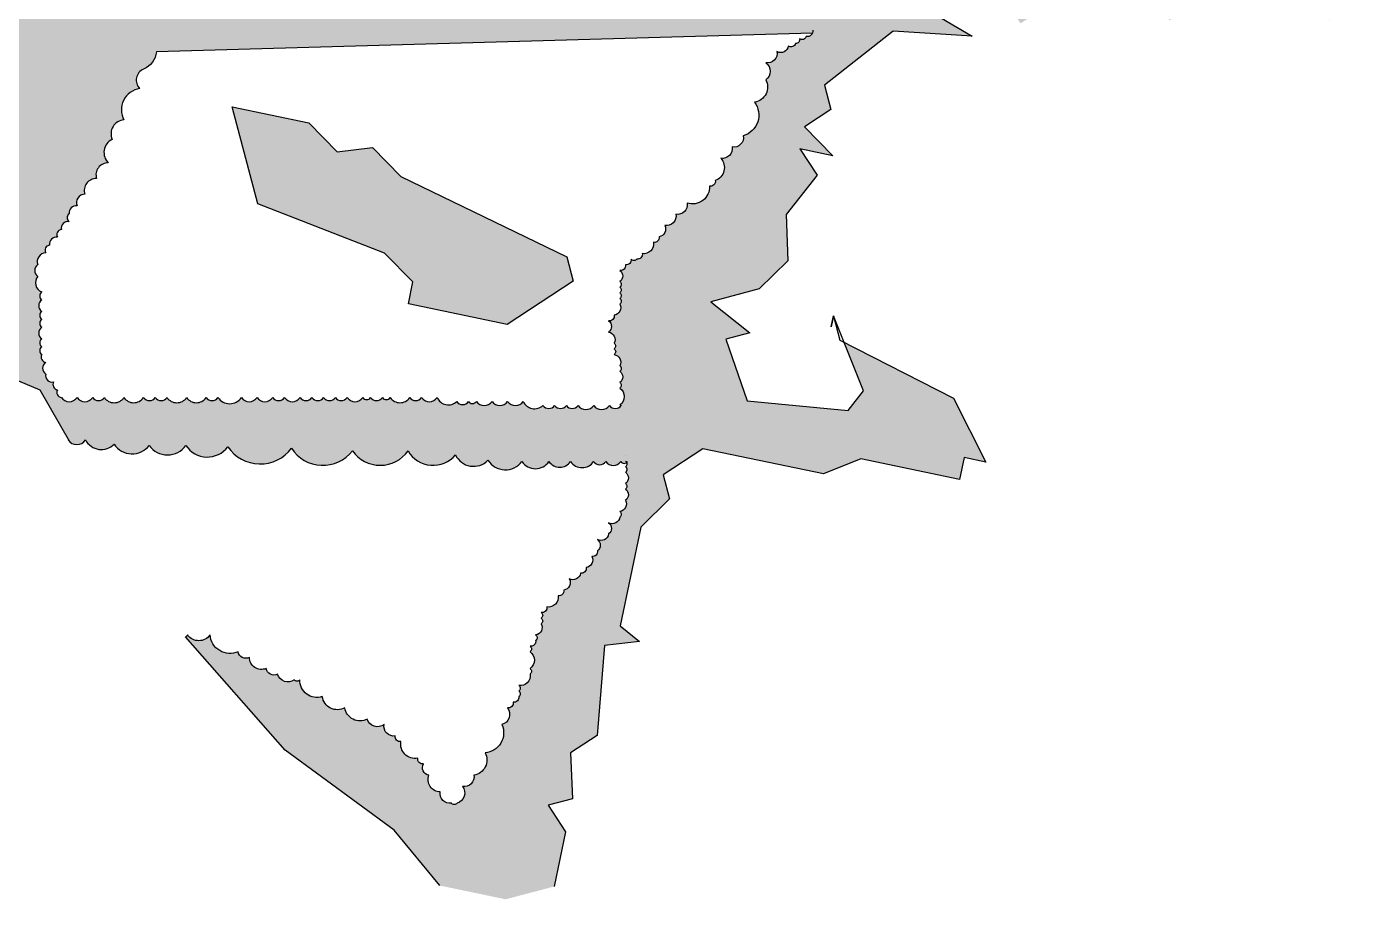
# Model space of a CAD drawing. Extents: x 5025702 to 7068445, y -422737 to 2032183.
# Drawn here: x 5068442.5 to 5068747.6, y -360066 to -359866.4 of the extents above; entities that cross this region are included whole.
import ezdxf

# ---------------------------------------------------------------- set-up
doc = ezdxf.new("R2010")
doc.units = 0
doc.header["$LTSCALE"] = 1000
doc.header["$MEASUREMENT"] = 0
doc.layers.get('0').update_dxf_attribs({"linetype": 'CONTINUOUS'})

msp = doc.modelspace()

# ---------------------------------------------------------------- hatches: boundary and pattern name
at = {"linetype": 'Continuous'}
h = msp.add_hatch(color=256, dxfattribs=at)
h.paths.add_polyline_path([(5068657.91, -359834.41), (5068656.97, -359826.37), (5068662.51, -359824.91), (5068661.05, -359819.38), (5068666.58, -359817.92), (5068674.74, -359803.93), (5068673.28, -359798.4), (5068678.82, -359796.94), (5068676.83, -359793.91), (5068683.42, -359787.44), (5068683.01, -359776.89), (5068678, -359775.84), (5068676.54, -359770.31), (5068668.5, -359771.24), (5068662.55, -359762.15), (5068633.94, -359761.4), (5068624.44, -359756.8), (5068615.87, -359760.24), (5068611.91, -359754.18), (5068548.22, -359746.1), (5068546.65, -359753.61), (5068545.6, -359758.63), (5068524.62, -359746.39), (5068523.05, -359753.91), (5068527.01, -359759.97), (5068517.17, -359794.53), (5068477.56, -359846.4), (5068472.02, -359847.86), (5068470.45, -359855.37), (5068460.23, -359862.06), (5068445.28, -359863.19), (5068408.21, -359852.83), (5068404.66, -359857.31), (5068407.58, -359868.38), (5068402.04, -359869.84), (5068409.03, -359873.92), (5068440.6, -359873.03), (5068433.87, -359905.26), (5068415.16, -359919.66), (5068415.57, -359930.21), (5068421.52, -359939.3), (5068445.53, -359949.55), (5068452.3, -359961.36, 0.443914), (5068455.92, -359960.91, 0.520567), (5068462.43, -359961.84, 0.520567), (5068470.48, -359962.15, 0.520567), (5068478.84, -359962.15, 0.520567), (5068488.45, -359962.46, 0.520567), (5068503, -359962.77, 0.520567), (5068516.94, -359963.39, 0.520567), (5068529.64, -359963.39, 0.520567), (5068540.48, -359964.32, 0.520567), (5068547.92, -359965.56, 0.520567), (5068555.66, -359965.86, 0.520567), (5068561.86, -359965.86, 0.520567), (5068566.81, -359965.86, 0.520567), (5068572.08, -359965.86, 0.520567), (5068574.87, -359965.86, 0.520567), (5068578.27, -359965.86, 0.42715), (5068579.62, -359966.07, -0.353159), (5068579.35, -359967.02, -0.520567), (5068579.35, -359968.3, -0.520567), (5068579.35, -359970.86, -0.520567), (5068579.35, -359972.15, -0.520567), (5068579.35, -359974.71, -0.520567), (5068578.07, -359977.28, -0.520567), (5068578.07, -359978.56, -0.520567), (5068575.5, -359979.84, -0.520567), (5068575.5, -359982.41, -0.520567), (5068572.93, -359983.69, -0.520567), (5068572.93, -359986.26, -0.520567), (5068571.65, -359987.54, -0.520567), (5068570.37, -359990.1, -0.520567), (5068569.08, -359991.39, -0.520567), (5068566.52, -359992.67, -0.520567), (5068565.23, -359995.23, -0.520567), (5068563.95, -359996.52, -0.520567), (5068561.38, -359999.08, -0.520567), (5068560.1, -360000.36, -0.520567), (5068560.1, -360001.65, -0.520567), (5068560.1, -360002.93, -0.520567), (5068558.82, -360005.49, -0.520567), (5068558.82, -360006.78, -0.520567), (5068557.53, -360008.06, -0.520567), (5068557.53, -360009.34, -0.520567), (5068557.53, -360013.19, -0.520567), (5068557.53, -360014.47, -0.520567), (5068554.96, -360017.04, -0.520567), (5068554.96, -360018.32, -0.520567), (5068554.96, -360019.6, -0.520567), (5068553.68, -360020.88, -0.520567), (5068552.4, -360022.17, -0.520567), (5068551.11, -360026.01, -0.520567), (5068547.26, -360032.43, -0.520567), (5068544.7, -360037.56, -0.520567), (5068542.13, -360040.12, -0.520567), (5068540.85, -360043.97, -0.520567), (5068539.56, -360043.97, -0.520567), (5068537, -360041.4, -0.520567), (5068534.43, -360037.56, -0.520567), (5068533.15, -360034.99, -0.520567), (5068531.86, -360033.71, -0.520567), (5068528.01, -360029.86, -0.520567), (5068526.73, -360028.58, -0.520567), (5068524.16, -360026.01, -0.520567), (5068520.31, -360024.73, -0.520567), (5068515.18, -360022.17, -0.520567), (5068510.04, -360019.6, -0.520567), (5068504.91, -360015.75, -0.520567), (5068503.63, -360015.75, -0.520567), (5068499.78, -360014.47, -0.520567), (5068497.21, -360013.19, -0.520567), (5068493.36, -360010.62, -0.520567), (5068490.79, -360009.34, -0.520567), (5068484.37, -360005.49, -0.520567), (5068479.24, -360005.49, -0.107295), (5068478.75, -360005.94), (5068501.55, -360031.87), (5068526.49, -360050.17), (5068536.93, -360062.81), (5068551.96, -360065.95), (5068563.03, -360063.03), (5068565.65, -360050.51), (5068561.69, -360044.45), (5068567.23, -360042.99), (5068566.81, -360032.44), (5068572.87, -360028.48), (5068574.56, -360007.91), (5068582.6, -360006.97), (5068578.11, -360003.42), (5068582.83, -359980.87), (5068589.41, -359974.4), (5068587.95, -359968.86), (5068597.04, -359962.92), (5068624.61, -359968.68), (5068633.17, -359965.24), (5068655.72, -359969.95), (5068656.77, -359964.94), (5068661.78, -359965.99), (5068654.38, -359951.36), (5068629.35, -359938.58), (5068633.81, -359949.68), (5068630.25, -359954.17), (5068607.18, -359951.96), (5068602.28, -359937.86), (5068607.82, -359936.4), (5068598.84, -359929.29), (5068609.91, -359926.38), (5068616.49, -359919.91), (5068616.08, -359909.36), (5068623.19, -359900.38), (5068619.23, -359894.32), (5068626.74, -359895.9), (5068620.27, -359889.31), (5068626.33, -359885.35), (5068624.88, -359879.81), (5068640.55, -359867.4), (5068658.61, -359868.56), (5068651.62, -359864.48), (5068665.72, -359859.58), (5068669.68, -359865.64), (5068675.74, -359861.68), (5068685.77, -359863.77), (5068694.86, -359857.83), (5068703.83, -359864.93), (5068710.41, -359858.46), (5068719.91, -359863.07), (5068715.43, -359859.51), (5068718.46, -359857.53), (5068740.48, -359864.75), (5068747.59, -359855.78), (5068735.18, -359840.1), (5068710.64, -359832.36), (5068686.52, -359835.16), (5068703.01, -359843.84), (5068696.95, -359847.8), (5068664.79, -359851.54), (5068648.29, -359842.86)])
h.paths.add_polyline_path([(5068507.73, -359848.1, -0.520567), (5068510.75, -359846.09, -0.520567), (5068513.26, -359843.59, -0.520567), (5068515.76, -359841.58, -0.520567), (5068517.27, -359840.07, -0.520567), (5068518.27, -359837.57, -0.520567), (5068518.78, -359834.06, -0.520567), (5068520.28, -359829.54, -0.520567), (5068521.29, -359826.53, -0.520567), (5068522.79, -359825.03, -0.520567), (5068523.8, -359823.02, -0.520567), (5068524.8, -359822.02, -0.520567), (5068524.8, -359820.01, -0.520567), (5068525.8, -359818.51, -0.520567), (5068525.8, -359816, -0.520567), (5068527.31, -359812.99, -0.520567), (5068527.81, -359810.98, -0.520567), (5068528.81, -359808.48, -0.520567), (5068529.82, -359805.47, -0.520567), (5068530.82, -359803.46, -0.520567), (5068531.32, -359801.95, -0.520567), (5068532.33, -359799.45, -0.520567), (5068532.33, -359797.94, -0.520567), (5068532.83, -359796.44, -0.520567), (5068532.83, -359794.43, -0.520567), (5068533.83, -359792.42, -0.520567), (5068533.83, -359789.92, -0.520567), (5068534.34, -359788.41, -0.520567), (5068534.34, -359786.91, -0.520567), (5068534.34, -359785.4, -0.520567), (5068534.34, -359783.9, -0.520567), (5068535.34, -359782.39, -0.520567), (5068535.34, -359780.89, -0.520567), (5068536.85, -359778.88, -0.520567), (5068537.85, -359777.38, -0.520567), (5068538.85, -359776.37, -0.520567), (5068539.86, -359775.37, -0.520567), (5068540.86, -359773.87, -0.520567), (5068542.37, -359772.86, -0.520567), (5068544.88, -359770.86, -0.520567), (5068547.89, -359769.35, -0.520567), (5068550.4, -359767.85, -0.520567), (5068552.41, -359766.84, -0.520567), (5068553.91, -359766.84, -0.520567), (5068555.42, -359765.34, -0.520567), (5068557.42, -359764.84, -0.520567), (5068558.93, -359764.84, -0.520567), (5068560.94, -359764.84, -0.520567), (5068562.95, -359764.84, -0.520567), (5068565.46, -359764.84, -0.520567), (5068567.46, -359764.84, -0.520567), (5068569.97, -359764.84, -0.520567), (5068571.98, -359765.34, -0.520567), (5068574.99, -359766.84, -0.520567), (5068577, -359766.84, -0.520567), (5068579.51, -359767.85, -0.520567), (5068583.02, -359768.85, -0.520567), (5068587.04, -359769.85, -0.520567), (5068592.06, -359770.36, -0.520567), (5068597.08, -359771.86, -0.520567), (5068600.59, -359771.86, -0.520567), (5068603.1, -359773.37, -0.520567), (5068606.61, -359774.37, -0.520567), (5068609.12, -359774.37, -0.520567), (5068612.64, -359774.37, -0.520567), (5068616.15, -359774.37, -0.520567), (5068618.66, -359774.37, -0.520567), (5068621.67, -359774.37, -0.520567), (5068623.68, -359774.37, -0.520567), (5068625.19, -359774.37, -0.520567), (5068627.19, -359774.37, -0.520567), (5068629.7, -359774.37, -0.520567), (5068631.21, -359774.37, -0.520567), (5068633.22, -359774.37, -0.520567), (5068635.73, -359774.37, -0.520567), (5068637.73, -359774.37, -0.520567), (5068640.24, -359774.37, -0.520567), (5068641.75, -359774.37, -0.520567), (5068643.76, -359774.37, -0.520567), (5068645.26, -359774.37, -0.520567), (5068646.77, -359774.37, -0.520567), (5068648.27, -359774.37, -0.520567), (5068649.78, -359774.87, -0.520567), (5068650.78, -359776.88, -0.520567), (5068650.78, -359778.38, -0.520567), (5068651.79, -359780.39, -0.520567), (5068652.29, -359782.9, -0.520567), (5068652.29, -359784.4, -0.520567), (5068652.29, -359785.9, -0.520567), (5068652.29, -359787.41, -0.520567), (5068652.29, -359788.91, -0.520567), (5068652.29, -359790.92, -0.520567), (5068652.29, -359792.93, -0.520567), (5068651.79, -359794.93, -0.520567), (5068650.28, -359797.94, -0.520567), (5068649.78, -359800.45, -0.520567), (5068648.27, -359803.96, -0.520567), (5068647.27, -359805.97, -0.520567), (5068646.27, -359807.97, -0.520567), (5068645.76, -359809.98, -0.520567), (5068645.26, -359811.99, -0.520567), (5068644.26, -359813.49, -0.520567), (5068643.76, -359815, -0.520567), (5068643.25, -359817, -0.520567), (5068641.75, -359820.01, -0.520567), (5068641.75, -359822.02, -0.520567), (5068641.25, -359824.02, -0.520567), (5068640.24, -359826.53, -0.520567), (5068639.74, -359829.04, -0.520567), (5068638.74, -359831.05, -0.520567), (5068638.74, -359832.55, -0.520567), (5068638.24, -359834.06, -0.520567), (5068637.23, -359835.56, -0.520567), (5068636.73, -359837.57, -0.520567), (5068636.73, -359839.07, -0.520567), (5068636.23, -359840.58, -0.520567), (5068635.22, -359842.58, -0.520567), (5068633.72, -359844.59, -0.520567), (5068632.71, -359846.59, -0.450949), (5068632.46, -359848.47, -0.243852), (5068632.71, -359848.6, -0.272568), (5068631.89, -359848.29, -0.443855), (5068630.42, -359848.11, -0.520567), (5068629.06, -359848.38, -0.520567), (5068627.7, -359849.47, -0.520567), (5068626.34, -359850.29, -0.520567), (5068625.25, -359851.38, -0.520567), (5068623.89, -359851.92, -0.520567), (5068622.25, -359852.74, -0.520567), (5068620.08, -359853.01, -0.520567), (5068617.35, -359853.01, -0.520567), (5068615.45, -359853.28, -0.520567), (5068614.09, -359853.82, -0.520567), (5068612.45, -359853.82, -0.520567), (5068610.55, -359853.82, -0.520567), (5068607.82, -359853.82, -0.520567), (5068605.1, -359853.82, -0.520567), (5068602.65, -359853.82, -0.520567), (5068599.38, -359853.82, -0.520567), (5068595.84, -359853.82, -0.520567), (5068592.85, -359853.82, -0.520567), (5068589.58, -359853.82, -0.520567), (5068585.77, -359853.82, -0.520567), (5068582.5, -359853.82, -0.520567), (5068579.24, -359853.82, -0.520567), (5068577.06, -359853.82, -0.520567), (5068574.06, -359853.82, -0.520567), (5068571.34, -359853.82, -0.520567), (5068568.62, -359854.1, -0.520567), (5068567.26, -359854.1, -0.520567), (5068563.72, -359854.64, -0.520567), (5068559.36, -359855.46, -0.520567), (5068555.28, -359855.73, -0.520567), (5068550.92, -359856.27, -0.520567), (5068548.2, -359856.82, -0.520567), (5068542.48, -359857.63, -0.520567), (5068536.22, -359857.63, -0.520567), (5068529.14, -359857.63, -0.520567), (5068521.79, -359857.63, -0.520567), (5068515.25, -359858.18, -0.520567), (5068508.45, -359858.18, -0.520567), (5068502.46, -359858.18, -0.520567), (5068496.19, -359858.45, -0.520567), (5068490.48, -359859.27, -0.520567), (5068484.21, -359859.27, -0.38511), (5068480.09, -359860.21, -0.026554), (5068480.13, -359860.14, -0.520567), (5068483.64, -359859.13, -0.520567), (5068487.66, -359857.63, -0.520567), (5068493.18, -359855.62, -0.520567), (5068497.7, -359852.61, -0.520567), (5068502.71, -359850.11, -0.520567)], flags=16)
h.paths.add_polyline_path([(5068622.08, -359867.92, -0.343439), (5068620.67, -359868.66, -0.520567), (5068619.16, -359869.17, -0.520567), (5068618.23, -359870.24, -0.520567), (5068616.57, -359870.83, -0.520567), (5068614, -359872.11, -0.520567), (5068611.44, -359874.67, -0.520567), (5068611.44, -359878.52, -0.520567), (5068608.87, -359883.65, -0.520567), (5068606.3, -359891.35, -0.520567), (5068603.74, -359893.91, -0.520567), (5068601.17, -359896.48, -0.520567), (5068599.89, -359901.61, -0.520567), (5068598.6, -359902.89, -0.520567), (5068593.47, -359906.74, -0.520567), (5068590.9, -359909.3, -0.520567), (5068588.33, -359911.87, -0.520567), (5068587.05, -359914.43, -0.520567), (5068585.77, -359915.71, -0.520567), (5068583.2, -359918.28, -0.520567), (5068581.92, -359919.56, -0.520567), (5068580.63, -359919.56, -0.520567), (5068579.35, -359920.85, -0.520567), (5068578.07, -359922.13, -0.520567), (5068578.07, -359924.69, -0.520567), (5068578.07, -359925.98, -0.520567), (5068578.07, -359927.26, -0.520567), (5068578.07, -359928.54, -0.520567), (5068578.07, -359929.82, -0.520567), (5068576.78, -359932.39, -0.520567), (5068575.5, -359933.67, -0.520567), (5068575.5, -359936.24, -0.520567), (5068576.78, -359938.8, -0.520567), (5068576.78, -359940.08, -0.520567), (5068576.78, -359941.37, -0.520567), (5068578.07, -359943.93, -0.520567), (5068578.07, -359945.21, -0.520567), (5068578.07, -359947.78, -0.520567), (5068578.07, -359949.06, -0.520567), (5068578.07, -359952.91, -0.033908), (5068578.38, -359953.03, -0.002581), (5068578.38, -359953.01, -0.520567), (5068575.69, -359953.01, -0.520567), (5068572.11, -359953.01, -0.520567), (5068568.53, -359953.01, -0.520567), (5068565.84, -359953.01, -0.520567), (5068563.16, -359953.01, -0.520567), (5068560.47, -359953.01, -0.520567), (5068556, -359952.11, -0.520567), (5068552.42, -359952.11, -0.520567), (5068548.84, -359952.11, -0.520567), (5068545.26, -359952.11, -0.520567), (5068543.47, -359952.11, -0.520567), (5068540.78, -359952.11, -0.520567), (5068536.31, -359951.22, -0.520567), (5068532.73, -359951.22, -0.520567), (5068530.04, -359951.22, -0.520567), (5068525.56, -359951.22, -0.520567), (5068523.77, -359951.22, -0.520567), (5068521.09, -359951.22, -0.520567), (5068519.3, -359951.22, -0.520567), (5068515.72, -359951.22, -0.520567), (5068513.03, -359951.22, -0.520567), (5068510.35, -359951.22, -0.520567), (5068507.66, -359951.22, -0.520567), (5068504.98, -359951.22, -0.520567), (5068501.4, -359951.22, -0.520567), (5068498.71, -359951.22, -0.520567), (5068495.13, -359951.22, -0.520567), (5068491.55, -359951.22, -0.520567), (5068486.18, -359951.22, -0.520567), (5068483.49, -359951.22, -0.520567), (5068479.02, -359951.22, -0.520567), (5068474.54, -359951.22, -0.520567), (5068471.86, -359951.22, -0.520567), (5068469.17, -359951.22, -0.520567), (5068464.7, -359951.22, -0.520567), (5068460.22, -359951.22, -0.520567), (5068457.54, -359951.22, -0.520567), (5068453.96, -359951.22, -0.520567), (5068450.38, -359951.22, -0.520567), (5068449.48, -359949.43, -0.520567), (5068448.59, -359947.64, -0.520567), (5068446.8, -359945.85, -0.520567), (5068446.8, -359943.17, -0.520567), (5068445.9, -359941.38, -0.520567), (5068445.9, -359939.59, -0.520567), (5068445.9, -359937.8, -0.520567), (5068445.9, -359935.12, -0.520567), (5068445.9, -359933.33, -0.520567), (5068445.9, -359931.54, -0.520567), (5068445.9, -359928.86, -0.520567), (5068445.9, -359927.07, -0.520567), (5068445, -359923.49, -0.520567), (5068445, -359920.81, -0.520567), (5068446.8, -359918.12, -0.520567), (5068447.69, -359916.34, -0.520567), (5068449.48, -359914.55, -0.520567), (5068450.38, -359912.76, -0.520567), (5068452.17, -359910.97, -0.520567), (5068452.17, -359909.18, -0.520567), (5068453.96, -359907.39, -0.520567), (5068455.75, -359904.71, -0.520567), (5068458.43, -359901.13, -0.520567), (5068461.12, -359897.55, -0.520567), (5068462.01, -359892.18, -0.520567), (5068464.7, -359887.71, -0.520567), (5068468.28, -359880.56, -0.537626), (5068469.31, -359876.03, 0.278967), (5068472.11, -359872.14)], flags=16)
h.paths.add_polyline_path([(5068489.44, -359884.74), (5068506.98, -359888.41), (5068513.45, -359894.99), (5068521.49, -359894.06), (5068527.96, -359900.64), (5068565.96, -359919.05), (5068567.42, -359924.58), (5068552.27, -359934.49), (5068529.72, -359929.78), (5068530.77, -359924.76), (5068524.3, -359918.18), (5068495.27, -359906.88)], flags=0)
h.paths.add_polyline_path([(5068547.54, -359816.59), (5068541.71, -359794.45), (5068559.25, -359798.11), (5068565.72, -359804.7), (5068573.76, -359803.76), (5068580.23, -359810.35), (5068618.23, -359828.75), (5068619.69, -359834.29), (5068604.54, -359844.2), (5068581.98, -359839.48), (5068582.51, -359836.98), (5068583.03, -359834.47), (5068576.56, -359827.89)], flags=0)

# ---------------------------------------------------------------- linework, layer by layer
for p, q in [((5068651.62, -359864.48), (5068658.61, -359868.56)), ((5068622.08, -359867.92), (5068472.11, -359872.14)), ((5068640.55, -359867.4), (5068624.88, -359879.81)), ((5068658.61, -359868.56), (5068640.55, -359867.4)), ((5068624.88, -359879.81), (5068626.33, -359885.35)), ((5068626.33, -359885.35), (5068620.27, -359889.31)), ((5068620.27, -359889.31), (5068626.74, -359895.9)), ((5068626.74, -359895.9), (5068619.23, -359894.32)), ((5068619.23, -359894.32), (5068623.19, -359900.38)), ((5068623.19, -359900.38), (5068616.08, -359909.36)), ((5068616.08, -359909.36), (5068616.49, -359919.91)), ((5068616.49, -359919.91), (5068609.91, -359926.38)), ((5068609.91, -359926.38), (5068598.84, -359929.29)), ((5068598.84, -359929.29), (5068607.82, -359936.4)), ((5068633.81, -359949.68), (5068626.93, -359932.55)), ((5068626.93, -359932.55), (5068628.39, -359938.08)), ((5068607.82, -359936.4), (5068602.28, -359937.86)), ((5068602.28, -359937.86), (5068607.18, -359951.96)), ((5068628.39, -359938.08), (5068654.38, -359951.36)), ((5068445.53, -359949.55), (5068421.52, -359939.3)), ((5068452.3, -359961.36), (5068445.53, -359949.55)), ((5068630.25, -359954.17), (5068633.81, -359949.68)), ((5068607.18, -359951.96), (5068630.25, -359954.17)), ((5068654.38, -359951.36), (5068661.78, -359965.99)), ((5068597.04, -359962.92), (5068587.95, -359968.86)), ((5068624.61, -359968.68), (5068597.04, -359962.92)), ((5068633.17, -359965.24), (5068624.61, -359968.68)), ((5068655.72, -359969.95), (5068633.17, -359965.24)), ((5068656.77, -359964.94), (5068655.72, -359969.95)), ((5068661.78, -359965.99), (5068656.77, -359964.94)), ((5068587.95, -359968.86), (5068589.41, -359974.4)), ((5068589.41, -359974.4), (5068582.83, -359980.87)), ((5068582.83, -359980.87), (5068578.11, -360003.42)), ((5068578.11, -360003.42), (5068582.6, -360006.97)), ((5068501.55, -360031.87), (5068478.75, -360005.94)), ((5068574.56, -360007.91), (5068572.87, -360028.48)), ((5068582.6, -360006.97), (5068574.56, -360007.91)), ((5068572.87, -360028.48), (5068566.81, -360032.44)), ((5068526.49, -360050.17), (5068501.55, -360031.87)), ((5068566.81, -360032.44), (5068567.23, -360042.99)), ((5068567.23, -360042.99), (5068561.69, -360044.45)), ((5068561.69, -360044.45), (5068565.65, -360050.51)), ((5068536.93, -360062.81), (5068526.49, -360050.17)), ((5068565.65, -360050.51), (5068563.03, -360063.03))]:
    msp.add_line(p, q, dxfattribs=at)
for points in [[(5068622.17, -359867.16), (5068622.17, -359867.16, -0.520567), (5068620.67, -359868.66), (5068620.67, -359868.66, -0.520567), (5068619.16, -359869.17), (5068619.16, -359869.17, -0.520567), (5068618.23, -359870.24), (5068618.23, -359870.24, -0.520567), (5068616.57, -359870.83), (5068616.57, -359870.83, -0.520567), (5068614, -359872.11), (5068614, -359872.11, -0.520567), (5068611.44, -359874.67), (5068611.44, -359874.67, -0.520567), (5068611.44, -359878.52), (5068611.44, -359878.52, -0.520567), (5068608.87, -359883.65), (5068608.87, -359883.65, -0.520567), (5068606.3, -359891.35), (5068606.3, -359891.35, -0.520567), (5068603.74, -359893.91), (5068603.74, -359893.91, -0.520567), (5068601.17, -359896.48), (5068601.17, -359896.48, -0.520567), (5068599.89, -359901.61), (5068599.89, -359901.61, -0.520567), (5068598.6, -359902.89), (5068598.6, -359902.89, -0.520567), (5068593.47, -359906.74), (5068593.47, -359906.74, -0.520567), (5068590.9, -359909.3), (5068590.9, -359909.3, -0.520567), (5068588.33, -359911.87), (5068588.33, -359911.87, -0.520567), (5068587.05, -359914.43), (5068587.05, -359914.43, -0.520567), (5068585.77, -359915.71), (5068585.77, -359915.71, -0.520567), (5068583.2, -359918.28), (5068583.2, -359918.28, -0.520567), (5068581.92, -359919.56), (5068581.92, -359919.56, -0.520567), (5068580.63, -359919.56), (5068580.63, -359919.56, -0.520567), (5068579.35, -359920.85), (5068579.35, -359920.85, -0.520567), (5068578.07, -359922.13), (5068578.07, -359922.13, -0.520567), (5068578.07, -359924.69), (5068578.07, -359924.69, -0.520567), (5068578.07, -359925.98), (5068578.07, -359925.98, -0.520567), (5068578.07, -359927.26), (5068578.07, -359927.26, -0.520567), (5068578.07, -359928.54), (5068578.07, -359928.54, -0.520567), (5068578.07, -359929.82), (5068578.07, -359929.82, -0.520567), (5068576.78, -359932.39), (5068576.78, -359932.39, -0.520567), (5068575.5, -359933.67), (5068575.5, -359933.67, -0.520567), (5068575.5, -359936.24), (5068575.5, -359936.24, -0.520567), (5068576.78, -359938.8), (5068576.78, -359938.8, -0.520567), (5068576.78, -359940.08), (5068576.78, -359940.08, -0.520567), (5068576.78, -359941.37), (5068576.78, -359941.37, -0.520567), (5068578.07, -359943.93), (5068578.07, -359943.93, -0.520567), (5068578.07, -359945.21), (5068578.07, -359945.21, -0.520567), (5068578.07, -359947.78), (5068578.07, -359947.78, -0.520567), (5068578.07, -359949.06), (5068578.07, -359949.06, -0.520567), (5068578.07, -359952.91), (5068578.07, -359952.91, -0.033908), (5068578.38, -359953.03)], [(5068472.11, -359872.14, -0.287635), (5068469.17, -359876.08), (5068469.17, -359876.08, 0.520567), (5068468.28, -359880.56), (5068468.28, -359880.56, 0.520567), (5068464.7, -359887.71), (5068464.7, -359887.71, 0.520567), (5068462.01, -359892.18), (5068462.01, -359892.18, 0.520567), (5068461.12, -359897.55), (5068461.12, -359897.55, 0.520567), (5068458.43, -359901.13), (5068458.43, -359901.13, 0.520567), (5068455.75, -359904.71), (5068455.75, -359904.71, 0.520567), (5068453.96, -359907.39), (5068453.96, -359907.39, 0.520567), (5068452.17, -359909.18), (5068452.17, -359909.18, 0.520567), (5068452.17, -359910.97), (5068452.17, -359910.97, 0.520567), (5068450.38, -359912.76), (5068450.38, -359912.76, 0.520567), (5068449.48, -359914.55), (5068449.48, -359914.55, 0.520567), (5068447.69, -359916.34), (5068447.69, -359916.34, 0.520567), (5068446.8, -359918.12), (5068446.8, -359918.12, 0.520567), (5068445, -359920.81), (5068445, -359920.81, 0.520567), (5068445, -359923.49), (5068445, -359923.49, 0.520567), (5068445.9, -359927.07), (5068445.9, -359927.07, 0.520567), (5068445.9, -359928.86), (5068445.9, -359928.86, 0.520567), (5068445.9, -359931.54), (5068445.9, -359931.54, 0.520567), (5068445.9, -359933.33), (5068445.9, -359933.33, 0.520567), (5068445.9, -359935.12), (5068445.9, -359935.12, 0.520567), (5068445.9, -359937.8), (5068445.9, -359937.8, 0.520567), (5068445.9, -359939.59), (5068445.9, -359939.59, 0.520567), (5068445.9, -359941.38), (5068445.9, -359941.38, 0.520567), (5068446.8, -359943.17), (5068446.8, -359943.17, 0.520567), (5068446.8, -359945.85), (5068446.8, -359945.85, 0.520567), (5068448.59, -359947.64), (5068448.59, -359947.64, 0.520567), (5068449.48, -359949.43), (5068449.48, -359949.43, 0.520567), (5068450.38, -359951.22), (5068450.38, -359951.22, 0.520567), (5068453.96, -359951.22), (5068453.96, -359951.22, 0.520567), (5068457.54, -359951.22), (5068457.54, -359951.22, 0.520567), (5068460.22, -359951.22), (5068460.22, -359951.22, 0.520567), (5068464.7, -359951.22), (5068464.7, -359951.22, 0.520567), (5068469.17, -359951.22), (5068469.17, -359951.22, 0.520567), (5068471.86, -359951.22), (5068471.86, -359951.22, 0.520567), (5068474.54, -359951.22), (5068474.54, -359951.22, 0.520567), (5068479.02, -359951.22), (5068479.02, -359951.22, 0.520567), (5068483.49, -359951.22), (5068483.49, -359951.22, 0.520567), (5068486.18, -359951.22), (5068486.18, -359951.22, 0.520567), (5068491.55, -359951.22), (5068491.55, -359951.22, 0.520567), (5068495.13, -359951.22), (5068495.13, -359951.22, 0.520567), (5068498.71, -359951.22), (5068498.71, -359951.22, 0.520567), (5068501.4, -359951.22), (5068501.4, -359951.22, 0.520567), (5068504.98, -359951.22), (5068504.98, -359951.22, 0.520567), (5068507.66, -359951.22), (5068507.66, -359951.22, 0.520567), (5068510.35, -359951.22), (5068510.35, -359951.22, 0.520567), (5068513.03, -359951.22), (5068513.03, -359951.22, 0.520567), (5068515.72, -359951.22), (5068515.72, -359951.22, 0.520567), (5068519.3, -359951.22), (5068519.3, -359951.22, 0.520567), (5068521.09, -359951.22), (5068521.09, -359951.22, 0.520567), (5068523.77, -359951.22), (5068523.77, -359951.22, 0.520567), (5068525.56, -359951.22), (5068525.56, -359951.22, 0.520567), (5068530.04, -359951.22), (5068530.04, -359951.22, 0.520567), (5068532.73, -359951.22), (5068532.73, -359951.22, 0.520567), (5068536.31, -359951.22), (5068536.31, -359951.22, 0.520567), (5068540.78, -359952.11), (5068540.78, -359952.11, 0.520567), (5068543.47, -359952.11), (5068543.47, -359952.11, 0.520567), (5068545.26, -359952.11), (5068545.26, -359952.11, 0.520567), (5068548.84, -359952.11), (5068548.84, -359952.11, 0.520567), (5068552.42, -359952.11), (5068552.42, -359952.11, 0.520567), (5068556, -359952.11), (5068556, -359952.11, 0.520567), (5068560.47, -359953.01), (5068560.47, -359953.01, 0.520567), (5068563.16, -359953.01), (5068563.16, -359953.01, 0.520567), (5068565.84, -359953.01), (5068565.84, -359953.01, 0.520567), (5068568.53, -359953.01), (5068568.53, -359953.01, 0.520567), (5068572.11, -359953.01), (5068572.11, -359953.01, 0.520567), (5068575.69, -359953.01), (5068575.69, -359953.01, 0.520567), (5068578.38, -359953.01), (5068578.38, -359953.01, 0.002581), (5068578.38, -359953.03, 0.002581)], [(5068451.9, -359960.91, 0.520567), (5068455.92, -359960.91), (5068455.92, -359960.91, 0.520567), (5068462.43, -359961.84), (5068462.43, -359961.84, 0.520567), (5068470.48, -359962.15), (5068470.48, -359962.15, 0.520567), (5068478.84, -359962.15), (5068478.84, -359962.15, 0.520567), (5068488.45, -359962.46), (5068488.45, -359962.46, 0.520567), (5068503, -359962.77), (5068503, -359962.77, 0.520567), (5068516.94, -359963.39), (5068516.94, -359963.39, 0.520567), (5068529.64, -359963.39), (5068529.64, -359963.39, 0.520567), (5068540.48, -359964.32), (5068540.48, -359964.32, 0.520567), (5068547.92, -359965.56), (5068547.92, -359965.56, 0.520567), (5068555.66, -359965.86), (5068555.66, -359965.86, 0.520567), (5068561.86, -359965.86), (5068561.86, -359965.86, 0.520567), (5068566.81, -359965.86), (5068566.81, -359965.86, 0.520567), (5068572.08, -359965.86), (5068572.08, -359965.86, 0.520567), (5068574.87, -359965.86), (5068574.87, -359965.86, 0.520567), (5068578.27, -359965.86), (5068578.27, -359965.86, 0.520567), (5068579.82, -359965.86)], [(5068579.35, -359965.73), (5068579.35, -359965.73, -0.520567), (5068579.35, -359967.02), (5068579.35, -359967.02, -0.520567), (5068579.35, -359968.3), (5068579.35, -359968.3, -0.520567), (5068579.35, -359970.86), (5068579.35, -359970.86, -0.520567), (5068579.35, -359972.15), (5068579.35, -359972.15, -0.520567), (5068579.35, -359974.71), (5068579.35, -359974.71, -0.520567), (5068578.07, -359977.28), (5068578.07, -359977.28, -0.520567), (5068578.07, -359978.56), (5068578.07, -359978.56, -0.520567), (5068575.5, -359979.84), (5068575.5, -359979.84, -0.520567), (5068575.5, -359982.41), (5068575.5, -359982.41, -0.520567), (5068572.93, -359983.69), (5068572.93, -359983.69, -0.520567), (5068572.93, -359986.26), (5068572.93, -359986.26, -0.520567), (5068571.65, -359987.54), (5068571.65, -359987.54, -0.520567), (5068570.37, -359990.1), (5068570.37, -359990.1, -0.520567), (5068569.08, -359991.39), (5068569.08, -359991.39, -0.520567), (5068566.52, -359992.67), (5068566.52, -359992.67, -0.520567), (5068565.23, -359995.23), (5068565.23, -359995.23, -0.520567), (5068563.95, -359996.52), (5068563.95, -359996.52, -0.520567), (5068561.38, -359999.08), (5068561.38, -359999.08, -0.520567), (5068560.1, -360000.36), (5068560.1, -360000.36, -0.520567), (5068560.1, -360001.65), (5068560.1, -360001.65, -0.520567), (5068560.1, -360002.93), (5068560.1, -360002.93, -0.520567), (5068558.82, -360005.49), (5068558.82, -360005.49, -0.520567), (5068558.82, -360006.78), (5068558.82, -360006.78, -0.520567), (5068557.53, -360008.06), (5068557.53, -360008.06, -0.520567), (5068557.53, -360009.34), (5068557.53, -360009.34, -0.520567), (5068557.53, -360013.19), (5068557.53, -360013.19, -0.520567), (5068557.53, -360014.47), (5068557.53, -360014.47, -0.520567), (5068554.96, -360017.04), (5068554.96, -360017.04, -0.520567), (5068554.96, -360018.32), (5068554.96, -360018.32, -0.520567), (5068554.96, -360019.6), (5068554.96, -360019.6, -0.520567), (5068553.68, -360020.88), (5068553.68, -360020.88, -0.520567), (5068552.4, -360022.17), (5068552.4, -360022.17, -0.520567), (5068551.11, -360026.01), (5068551.11, -360026.01, -0.520567), (5068547.26, -360032.43), (5068547.26, -360032.43, -0.520567), (5068544.7, -360037.56), (5068544.7, -360037.56, -0.520567), (5068542.13, -360040.12), (5068542.13, -360040.12, -0.520567), (5068540.85, -360043.97), (5068540.85, -360043.97, -0.520567), (5068539.56, -360043.97), (5068539.56, -360043.97, -0.520567), (5068537, -360041.4), (5068537, -360041.4, -0.520567), (5068534.43, -360037.56), (5068534.43, -360037.56, -0.520567), (5068533.15, -360034.99), (5068533.15, -360034.99, -0.520567), (5068531.86, -360033.71), (5068531.86, -360033.71, -0.520567), (5068528.01, -360029.86), (5068528.01, -360029.86, -0.520567), (5068526.73, -360028.58), (5068526.73, -360028.58, -0.520567), (5068524.16, -360026.01), (5068524.16, -360026.01, -0.520567), (5068520.31, -360024.73), (5068520.31, -360024.73, -0.520567), (5068515.18, -360022.17), (5068515.18, -360022.17, -0.520567), (5068510.04, -360019.6), (5068510.04, -360019.6, -0.520567), (5068504.91, -360015.75), (5068504.91, -360015.75, -0.520567), (5068503.63, -360015.75), (5068503.63, -360015.75, -0.520567), (5068499.78, -360014.47), (5068499.78, -360014.47, -0.520567), (5068497.21, -360013.19), (5068497.21, -360013.19, -0.520567), (5068493.36, -360010.62), (5068493.36, -360010.62, -0.520567), (5068490.79, -360009.34), (5068490.79, -360009.34, -0.520567), (5068484.37, -360005.49), (5068484.37, -360005.49, -0.520567), (5068479.24, -360005.49), (5068479.24, -360005.49, -0.107295), (5068478.75, -360005.94)]]:
    msp.add_lwpolyline(points, format="xyb", dxfattribs=at)
for points in [[(5068565.96, -359919.05), (5068567.42, -359924.58), (5068552.27, -359934.49), (5068529.72, -359929.78), (5068530.77, -359924.76), (5068524.3, -359918.18), (5068495.27, -359906.88), (5068489.44, -359884.74), (5068506.98, -359888.41), (5068513.45, -359894.99), (5068521.49, -359894.06), (5068527.96, -359900.64), (5068565.96, -359919.05)], [(5068626.93, -359932.55), (5068626.4, -359935.05), (5068626.93, -359932.55)]]:
    msp.add_lwpolyline(points, dxfattribs=at)
msp.add_lwpolyline([(5068579.35, -359964.45), (5068579.35, -359964.45)], close=True, dxfattribs=at)

doc.saveas('drawing.dxf')
